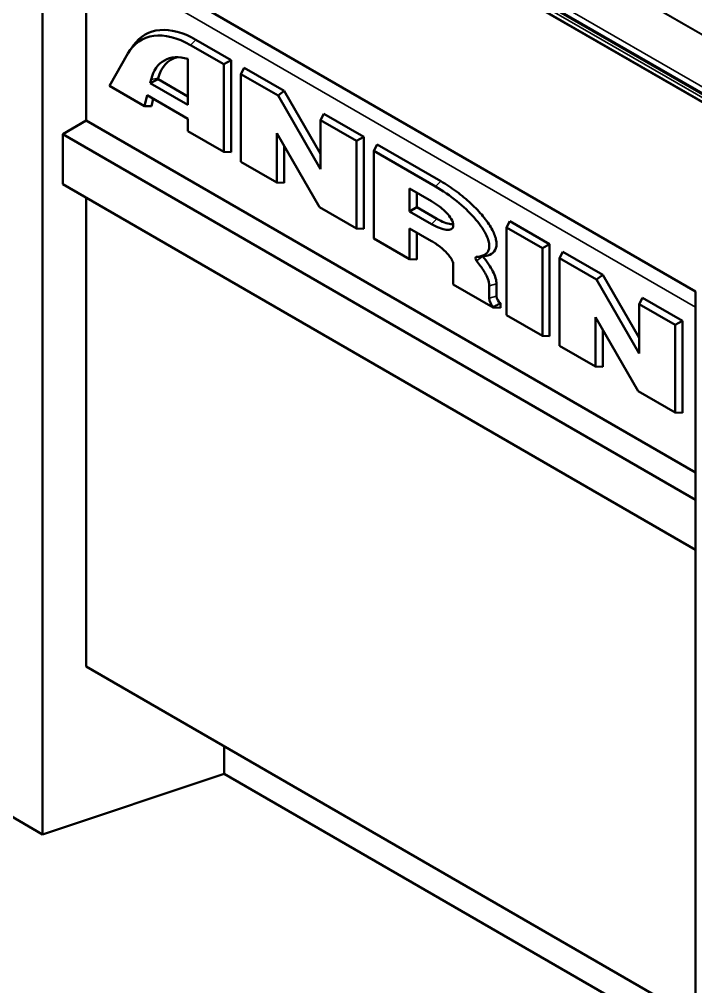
# Model space of a CAD drawing. Header units: millimetres. Extents: x 0 to 4362, y -130 to 2100.
# Drawn here: x 270.5 to 450.6, y 388 to 645.5 of the extents above; entities that cross this region are included whole.
import ezdxf

# ---------------------------------------------------------------- set-up
doc = ezdxf.new("R2010")
doc.units = ezdxf.units.MM
doc.header["$LTSCALE"] = 5
doc.layers.add('Sichtbar (ISO)', color=7, linetype='Continuous', lineweight=50)
doc.layers.add('Sichtbar schmal (ISO)', color=7, linetype='Continuous', lineweight=35)

msp = doc.modelspace()

# ---------------------------------------------------------------- linework, layer by layer
at = {"layer": 'Sichtbar (ISO)'}
for p, q in [((104.968, 824.054), (458.522, 619.93)), ((450.64, 573.041), (276.692, 673.47)), ((276.692, 428.521), (276.692, 673.47)), ((288.347, 662.629), (288.347, 618.567)), ((299.97, 637.252), (300.939, 638.624)), ((316.127, 638.676), (324.967, 633.573)), ((317.541, 640.087), (326.896, 634.686)), ((294.495, 627.86), (299.426, 636.4)), ((315.39, 634.987), (315.39, 622.772)), ((326.896, 634.686), (324.967, 633.573)), ((324.967, 633.573), (324.967, 610.266)), ((326.896, 634.686), (326.896, 610.191)), ((330.432, 632.645), (329.532, 630.937)), ((329.532, 630.937), (339.411, 625.234)), ((329.532, 607.631), (329.532, 630.937)), ((330.432, 632.645), (341.038, 626.521)), ((307.451, 629.583), (305.377, 628.553)), ((305.377, 628.553), (305.611, 629.498)), ((315.39, 622.772), (305.377, 628.553)), ((307.525, 629.882), (307.451, 629.583)), ((307.451, 629.583), (315.39, 624.999)), ((303.867, 622.449), (294.495, 627.86)), ((341.038, 626.521), (339.411, 625.234)), ((341.038, 626.521), (350.745, 609.708)), ((304.574, 625.306), (303.867, 622.449)), ((315.39, 619.062), (304.574, 625.306)), ((306.165, 624.388), (305.683, 622.439)), ((339.411, 625.234), (350.745, 605.602)), ((305.683, 622.439), (303.867, 622.449)), ((288.347, 618.567), (282.071, 614.944)), ((450.64, 524.868), (288.347, 618.567)), ((315.39, 615.796), (315.39, 619.062)), ((351.645, 620.398), (350.745, 618.69)), ((350.745, 605.602), (350.745, 618.69)), ((350.745, 618.69), (360.323, 613.16)), ((351.645, 620.398), (362.251, 614.274)), ((324.967, 610.266), (315.39, 615.796)), ((450.64, 517.621), (282.071, 614.944)), ((282.071, 614.944), (282.071, 601.677)), ((350.444, 595.557), (339.109, 615.189)), ((339.109, 615.189), (339.109, 602.101)), ((362.251, 614.274), (360.323, 613.16)), ((360.323, 613.16), (360.323, 589.854)), ((362.251, 614.274), (362.251, 589.779)), ((326.896, 610.191), (324.967, 610.266)), ((341.038, 611.848), (341.038, 602.026)), ((365.787, 612.233), (364.888, 610.525)), ((364.888, 587.218), (364.888, 610.525)), ((364.888, 610.525), (381.343, 601.024)), ((365.787, 612.233), (382.758, 602.435)), ((339.109, 602.101), (329.532, 607.631)), ((450.64, 504.354), (282.071, 601.677)), ((341.038, 602.026), (339.109, 602.101)), ((374.465, 594.381), (374.465, 600.468)), ((374.465, 600.468), (380.283, 597.109)), ((288.347, 598.053), (288.347, 473.231)), ((376.394, 599.355), (376.394, 595.494)), ((360.323, 589.854), (350.444, 595.557)), ((376.394, 595.494), (374.465, 594.381)), ((376.394, 595.494), (381.697, 592.433)), ((380.283, 591.022), (374.465, 594.381)), ((362.251, 589.779), (360.323, 589.854)), ((380.283, 586.495), (374.465, 589.854)), ((374.465, 589.854), (374.465, 581.689)), ((401.142, 591.82), (400.243, 590.112)), ((400.243, 566.806), (400.243, 590.112)), ((400.243, 590.112), (409.82, 584.583)), ((401.142, 591.82), (411.749, 585.697)), ((374.465, 581.689), (364.888, 587.218)), ((376.394, 588.74), (376.394, 581.614)), ((411.749, 585.697), (409.82, 584.583)), ((409.82, 584.583), (409.82, 561.277)), ((411.749, 585.697), (411.749, 561.202)), ((394.229, 582.462), (392.557, 582.309)), ((415.285, 583.655), (414.385, 581.947)), ((414.385, 581.947), (424.264, 576.244)), ((414.385, 558.641), (414.385, 581.947)), ((415.285, 583.655), (425.891, 577.532)), ((376.394, 581.614), (374.465, 581.689)), ((386.101, 574.971), (386.101, 580.092)), ((425.891, 577.532), (424.264, 576.244)), ((425.891, 577.532), (435.598, 560.718)), ((396.739, 568.829), (386.101, 574.971)), ((395.678, 574.563), (395.678, 571.297)), ((397.607, 575.082), (397.607, 571.816)), ((424.264, 576.244), (435.598, 556.612)), ((450.64, 328.092), (450.64, 573.041)), ((398.667, 569.979), (398.667, 568.754)), ((436.498, 571.408), (435.598, 569.7)), ((435.598, 556.612), (435.598, 569.7)), ((435.598, 569.7), (445.175, 564.17)), ((436.498, 571.408), (447.104, 565.284)), ((396.739, 568.965), (396.739, 568.829)), ((398.667, 568.754), (396.739, 568.829)), ((409.82, 561.277), (400.243, 566.806)), ((435.297, 546.568), (423.962, 566.2)), ((423.962, 566.2), (423.962, 553.112)), ((447.104, 565.284), (445.175, 564.17)), ((445.175, 564.17), (445.175, 540.864)), ((447.104, 565.284), (447.104, 540.789)), ((425.891, 562.859), (425.891, 553.037)), ((411.749, 561.202), (409.82, 561.277)), ((423.962, 553.112), (414.385, 558.641)), ((425.891, 553.037), (423.962, 553.112)), ((445.175, 540.864), (435.297, 546.568)), ((447.104, 540.789), (445.175, 540.864)), ((450.64, 379.531), (288.347, 473.231)), ((325.107, 452.008), (325.107, 444.659)), ((325.107, 444.659), (276.692, 428.521)), ((450.64, 372.183), (325.107, 444.659)), ((276.692, 428.521), (259.721, 438.319))]:
    msp.add_line(p, q, dxfattribs=at)
for centre, major_axis, start_param, end_param in [((317.541, 617.931), (-13.568, 23.5), 5.4977871, 6.5434805), ((316.127, 617.115), (-13.204, 22.869), 5.4977871, 6.6049359), ((318.411, 618.413), (-9.329, 16.159), 5.7287929, 6.8236048), ((319.825, 619.229), (-8.965, 15.529), 6.0984161, 6.8236048), ((392.503, 581.624), (-0.364, 0.63), 5.9948561, 8.1495702), ((398.667, 571.204), (0.75, -1.299), 3.9269908, 5.4977871), ((397.253, 570.387), (1.114, -1.929), 3.9269908, 5.1649429)]:
    msp.add_ellipse(centre, major_axis=major_axis, ratio=0.5773503, start_param=start_param, end_param=end_param, dxfattribs=at)
for points, knots in [([(381.343, 601.024), (383.288, 599.901), (385.233, 598.561), (388.748, 595.716), (390.327, 594.217), (393.01, 591.19), (394.079, 589.666), (395.021, 587.812), (395.227, 587.32), (395.524, 586.408), (395.617, 585.988), (395.696, 585.205), (395.682, 584.849), (395.547, 584.191), (395.426, 583.891), (395.041, 583.314), (394.757, 583.049), (393.852, 582.521), (393.13, 582.331), (392.258, 582.288)], [1.5707963, 1.5707963, 1.5707963, 1.5707963, 1.9703582, 1.9703582, 2.3573263, 2.3573263, 2.7650746, 2.7650746, 2.9239676, 2.9239676, 3.0828606, 3.0828606, 3.2417536, 3.2417536, 3.4006466, 3.4006466, 3.5841652, 3.5841652, 3.8619871, 3.8619871, 3.8619871, 3.8619871]), ([(382.758, 602.435), (384.175, 601.616), (387.01, 599.755), (390.916, 596.515), (394.158, 593.093), (396.471, 589.767), (397.666, 586.807), (397.648, 584.456), (396.462, 582.962), (395.027, 582.535), (394.229, 582.462)], [1.5707963, 1.5707963, 1.5707963, 1.5707963, 1.8571952, 2.143594, 2.4299929, 2.7163917, 3.0027905, 3.2891894, 3.5755882, 3.8295623, 3.8295623, 3.8295623, 3.8295623]), ([(380.283, 597.109), (381.004, 596.693), (382.808, 595.485), (384.295, 594.077), (385.397, 592.679), (385.926, 591.829), (386.158, 590.674), (385.986, 590.006), (385.429, 589.505), (384.311, 589.401), (382.446, 589.905), (381.004, 590.605), (380.283, 591.022)], [-1.5707963, -1.5707963, -1.5707963, -1.5707963, -1.1780972, -0.5890486, -0.5890486, -0.1963495, 0, 0.1963495, 0.3926991, 0.7853982, 1.1780972, 1.5707963, 1.5707963, 1.5707963, 1.5707963]), ([(381.697, 592.433), (382.391, 592.032), (383.779, 591.358), (385.238, 590.966), (385.895, 590.954), (386.082, 590.973)], [-1.57079633, -1.57079633, -1.57079633, -1.57079633, -1.17809725, -0.78539816, -0.5970701, -0.5970701, -0.5970701, -0.5970701]), ([(386.101, 580.092), (386.101, 580.272), (386.073, 580.467), (385.973, 580.863), (385.899, 581.065), (385.635, 581.651), (385.4, 582.032), (384.824, 582.809), (384.476, 583.207), (383.477, 584.215), (382.763, 584.821), (381.778, 585.538), (381.554, 585.695), (380.982, 586.076), (380.633, 586.293), (380.283, 586.495)], [0, 0, 0, 0, 0.136966, 0.136966, 0.2739319, 0.2739319, 0.5392298, 0.5392298, 0.8187742, 0.8187742, 1.2545102, 1.2545102, 1.380327, 1.380327, 1.5707963, 1.5707963, 1.5707963, 1.5707963]), ([(393.923, 582.434), (395.1, 581.029), (396.495, 578.976), (397.446, 576.593), (397.607, 575.555), (397.607, 575.082)], [2.44719586, 2.44719586, 2.44719586, 2.44719586, 2.794136, 2.96786433, 3.14159265, 3.14159265, 3.14159265, 3.14159265]), ([(392.261, 581.239), (392.657, 580.767), (393.022, 580.301), (393.674, 579.407), (393.963, 578.977), (394.488, 578.126), (394.72, 577.705), (395.216, 576.683), (395.425, 576.112), (395.582, 575.449), (395.61, 575.306), (395.662, 574.955), (395.678, 574.754), (395.678, 574.563)], [2.44667935, 2.44667935, 2.44667935, 2.44667935, 2.56786562, 2.56786562, 2.68523224, 2.68523224, 2.80890141, 2.80890141, 3.00166907, 3.00166907, 3.05732985, 3.05732985, 3.14159265, 3.14159265, 3.14159265, 3.14159265])]:
    msp.add_open_spline(points, degree=3, knots=knots, dxfattribs=at)
msp.add_open_spline([(398.667, 569.979), (397.865, 569.516), (396.739, 568.965)], degree=2, dxfattribs=at)
at = {"layer": 'Sichtbar schmal (ISO)'}
for p, q in [((106.279, 841.194), (459.832, 637.07)), ((459.85, 637.209), (106.297, 841.333)), ((106.279, 827.379), (459.832, 623.255)), ((104.865, 825.338), (458.418, 621.214)), ((458.418, 620.158), (104.865, 824.283)), ((458.772, 621.826), (105.218, 825.951)), ((105.572, 826.155), (459.125, 622.031)), ((450.64, 568.929), (288.347, 662.629)), ((317.541, 640.087), (316.127, 638.676)), ((307.525, 629.882), (305.611, 629.498)), ((382.758, 602.435), (381.343, 601.024)), ((381.697, 592.433), (380.283, 591.022)), ((393.907, 582.433), (392.261, 581.239)), ((397.607, 575.082), (395.678, 574.563)), ((397.607, 571.816), (395.678, 571.297))]:
    msp.add_line(p, q, dxfattribs=at)

doc.saveas('drawing.dxf')
